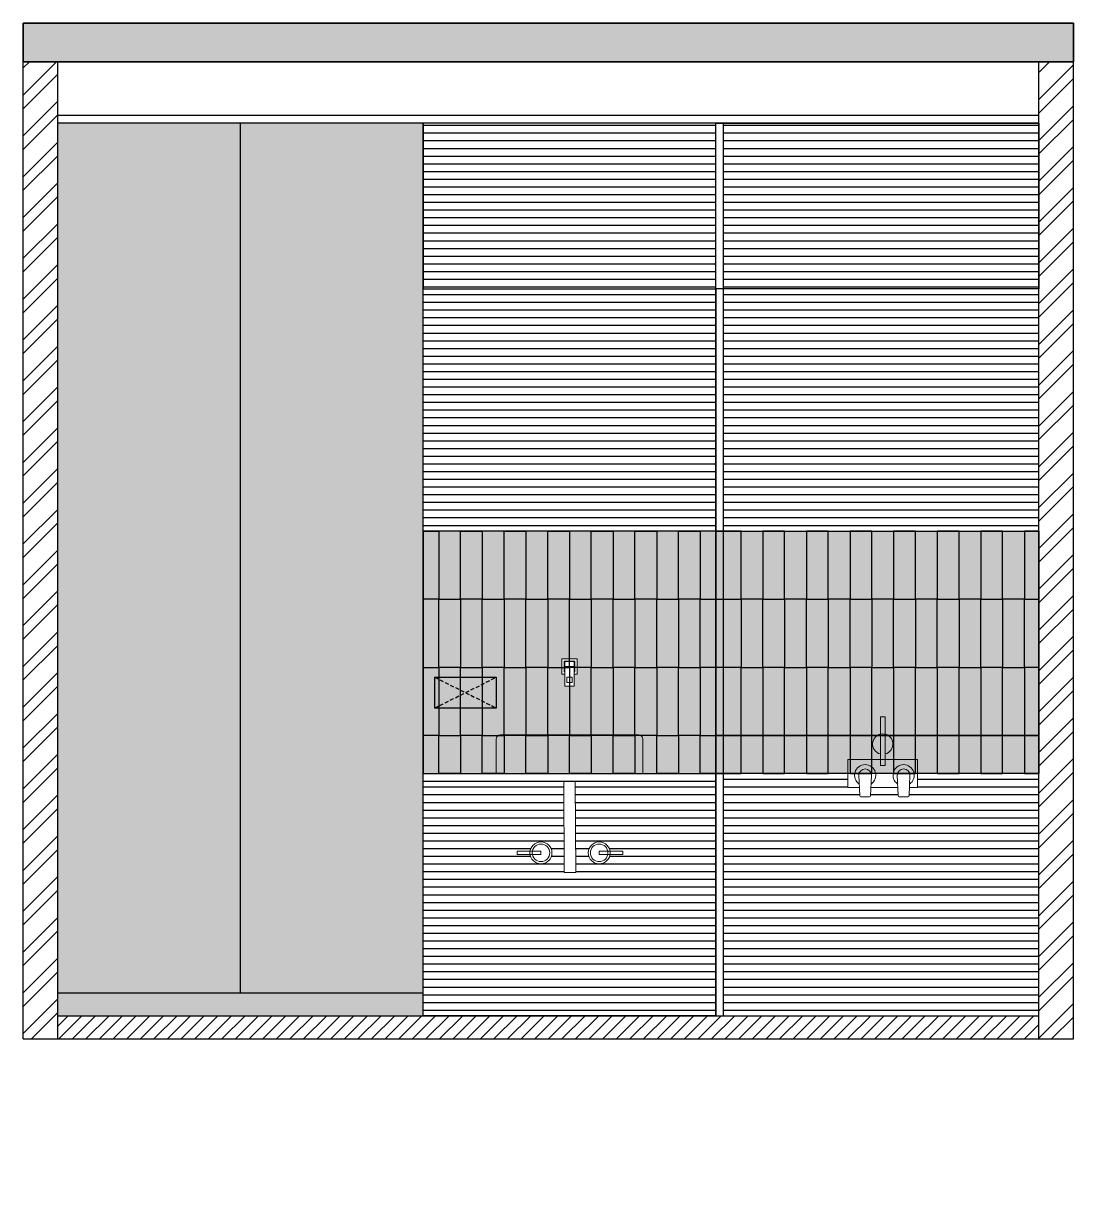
# Model space of a CAD drawing. Header units: millimetres. Extents: x 56222 to 3066687, y -650199 to -121287.
# Drawn here: x 155211.8 to 155350.8, y -181104 to -180952.9 of the extents above; entities that cross this region are included whole.
import ezdxf

# ---------------------------------------------------------------- set-up
doc = ezdxf.new("R2010")
doc.units = ezdxf.units.MM
doc.header["$MEASUREMENT"] = 0
doc.linetypes.add('ACAD_ISO02W100', pattern=[15, 12, -3])
doc.linetypes.add('DASHED', pattern=[0.75, 0.5, -0.25])
for name, color, linetype, lineweight in [('dim05', 1, 'Continuous', 13), ('Flooring', 253, 'Continuous', 30), ('FURNITURE', 32, 'Continuous', 9), ('HACHA', 253, 'Continuous', 5), ('INT-MISCELLENOUS', 250, 'Continuous', 0), ('UTILITY', 48, 'Continuous', 9), ('wall', 7, 'Continuous', 30), ('XX~SLAB ( BEAM )~ ( DIM )', 7, 'Continuous', 9), ('XX~STR BEAM', 5, 'ACAD_ISO02W100', 9)]:
    doc.layers.add(name, color=color, linetype=linetype, lineweight=lineweight)
doc.layers.add('hatch', color=253, linetype='Continuous', lineweight=0, transparency=0.4)
doc.layers.add('str coll', color=6, linetype='Continuous')

# ---------------------------------------------------------------- blocks, each defined once
blk = doc.blocks.new('404COK-E')
for p, q in [((0.82, 0, 1), (0.7, -2.68, 1)), ((-0.82, 0, 1), (-0.7, -2.68, 1)), ((-0.57, -2.8, 1), (0.57, -2.8, 1))]:
    blk.add_line(p, q)
for centre, radius, start, end in [((0, 0, 1), 1.38, 304.096, 235.904), ((0, 0, 1), 0.824, 0, 180), ((-0.57, -2.68, 1), 0.125, 180, 270), ((0.57, -2.68, 1), 0.125, 270, 0)]:
    blk.add_arc(centre, radius, start, end)
blk = doc.blocks.new('28')
at = {"layer": 'INT-MISCELLENOUS'}
for p, q in [((2733.9, 15158.2), (2733.9, 15225.2)), ((2734.4, 15225.7), (2801.4, 15225.7)), ((2744.3, 15214.9), (2744.3, 15168.6)), ((2744.3, 15213.6), (2744.3, 15169.9)), ((2744.5, 15213.6), (2744.5, 15169.9)), ((2791.1, 15215.4), (2744.8, 15215.4)), ((2746.2, 15213), (2745, 15190.5)), ((2789.8, 15215.3), (2746.1, 15215.3)), ((2789.8, 15215.1), (2746.1, 15215.1)), ((2746.2, 15213), (2747.5, 15211.6)), ((2789.1, 15213.5), (2746.7, 15213.5)), ((2747.5, 15211.6), (2747.5, 15104.8)), ((2767.9, 15211.7), (2767.9, 15171.7)), ((2788.3, 15211.6), (2789.6, 15213)), ((2788.3, 15104.8), (2788.3, 15211.6)), ((2790.9, 15190.5), (2789.6, 15213)), ((2791.3, 15169.9), (2791.3, 15213.6)), ((2791.5, 15169.9), (2791.5, 15213.6)), ((2791.6, 15168.6), (2791.6, 15214.9)), ((2801.9, 15225.2), (2801.9, 15158.2)), ((2747.3, 15157.7), (2734.4, 15157.7)), ((2745, 15190.5), (2745, 15169.3)), ((2745.5, 15168.8), (2745.5, 15168.8)), ((2745.5, 15168.8), (2747.3, 15168.8)), ((2746.1, 15168.3), (2747.3, 15168.3)), ((2746.1, 15168.1), (2747.3, 15168.1)), ((2747.3, 15166.5), (2747.3, 15104.8)), ((2787.9, 15191.7), (2747.9, 15191.7)), ((2762.9, 15191.7), (2772.9, 15191.7)), ((2788.5, 15104.8), (2788.5, 15166.5)), ((2801.4, 15157.7), (2788.5, 15157.7)), ((2788.6, 15168.8), (2790.4, 15168.8)), ((2788.6, 15168.3), (2789.8, 15168.3)), ((2788.6, 15168.1), (2791.1, 15168.1)), ((2788.6, 15168.1), (2789.8, 15168.1)), ((2790.4, 15168.8), (2790.4, 15168.8)), ((2790.9, 15169.3), (2790.9, 15190.5)), ((2748, 15104.3), (2747.8, 15104.3)), ((2787.8, 15104.3), (2748, 15104.3)), ((2755.7, 15142.8), (2755.7, 15122.3)), ((2778.2, 15144.8), (2757.7, 15144.8)), ((2757.7, 15120.3), (2778.2, 15120.3)), ((2780.2, 15122.3), (2780.2, 15142.8)), ((2788, 15104.3), (2787.8, 15104.3))]:
    blk.add_line(p, q, dxfattribs=at)
for centre, radius, start, end in [((2734.4, 15225.2), 0.5, 90, 180), ((2744.8, 15214.9), 0.5, 90, 180), ((2746.1, 15213.6), 1.75, 90, 180), ((2746.1, 15213.6), 1.54, 90, 180), ((2746.7, 15213), 0.5, 90, 176.8709), ((2789.1, 15213), 0.5, 3.1291, 90), ((2789.8, 15213.6), 1.75, 0, 90), ((2789.8, 15213.6), 1.54, 0, 90), ((2791.1, 15214.9), 0.5, 0, 90), ((2801.4, 15225.2), 0.5, 0, 90), ((2734.4, 15158.2), 0.5, 180, 270), ((2746.1, 15169.9), 1.75, 180, 270), ((2744.8, 15168.6), 0.5, 180, 270), ((2746.1, 15169.9), 1.54, 180, 270), ((2745.5, 15190.5), 0.5, 176.8709, 180.0001), ((2745.5, 15169.3), 0.5, 180.0001, 270), ((2789.8, 15169.9), 1.75, 270, 0), ((2789.8, 15169.9), 1.54, 270, 0), ((2790.4, 15169.3), 0.5, 270, 359.9999), ((2790.4, 15190.5), 0.5, 0, 3.1291), ((2791.1, 15168.6), 0.5, 270, 0), ((2801.4, 15158.2), 0.5, 270, 0), ((2747.8, 15104.8), 0.5, 180, 270), ((2788, 15104.8), 0.5, 270, 0)]:
    blk.add_arc(centre, radius, start, end, dxfattribs=at)
blk.add_ellipse((2788.9, 15166.5), major_axis=(0, -3.5), ratio=0.087489, start_param=4.267199, end_param=4.712542, dxfattribs=at)
for points, knots in [([(2747.3, 15169.3), (2747.3, 15169.3), (2747.3, 15169.2), (2747.3, 15168.8), (2747.3, 15168.3), (2747.3, 15167.5), (2747.3, 15166.8), (2747.3, 15166.5)], [0.1341546, 0.1341546, 0.1341546, 0.1341546, 0.2729105, 0.4084535, 0.5742392, 0.7712264, 1, 1, 1, 1]), ([(2788.6, 15167.9), (2788.6, 15167.9), (2788.6, 15168.2), (2788.6, 15168.6), (2788.6, 15169), (2788.7, 15169.3), (2788.7, 15169.4), (2788.7, 15169.5)], [0, 0, 0, 0, 0.01693, 0.2332864, 0.4356781, 0.6238469, 0.7791071, 0.7791071, 0.7791071, 0.7791071]), ([(2755.7, 15142.8), (2755.7, 15143.1), (2755.8, 15143.6), (2756.3, 15144.3), (2756.9, 15144.7), (2757.4, 15144.8), (2757.7, 15144.8)], [0, 0, 0, 0, 0.263778, 0.516477, 0.767899, 1, 1, 1, 1]), ([(2757.7, 15120.3), (2757.4, 15120.3), (2756.8, 15120.4), (2756.2, 15120.9), (2755.8, 15121.5), (2755.7, 15122.1), (2755.7, 15122.3)], [0, 0, 0, 0, 0.263778, 0.516477, 0.767899, 1, 1, 1, 1]), ([(2778.2, 15144.8), (2778.4, 15144.8), (2779, 15144.7), (2779.7, 15144.2), (2780.1, 15143.5), (2780.2, 15143), (2780.2, 15142.8)], [0, 0, 0, 0, 0.263778, 0.516477, 0.767899, 1, 1, 1, 1]), ([(2780.2, 15122.3), (2780.2, 15122), (2780.1, 15121.5), (2779.6, 15120.8), (2778.9, 15120.4), (2778.4, 15120.3), (2778.2, 15120.3)], [0, 0, 0, 0, 0.263778, 0.516477, 0.767899, 1, 1, 1, 1])]:
    blk.add_open_spline(points, degree=3, knots=knots, dxfattribs=at)

msp = doc.modelspace()

# ---------------------------------------------------------------- hatches: boundary and pattern name
at = {"layer": 'hatch'}
h = msp.add_hatch(dxfattribs=at)
h.set_pattern_fill('AR-CONC', color=256, scale=0.5)
h.set_pattern_definition([(50, (10339.7174, -2895.1333), (3.586300913, -0.313760675), [0.375, -4.125]), (355, (10339.7174, -2895.1333), (-0.69375667, 3.76096067), [0.3, -3.3]), (100.4514445, (10340.0163, -2895.1594), (2.892544234, 3.447199955), [0.31870096, -3.50571056]), (46.1842, (10339.7174, -2894.1333), (5.33620665, -0.8275964), [0.5625, -6.1875]), (96.6356355, (10340.162, -2894.202), (4.67330973, 4.870593), [0.47805171, -5.2585688]), (351.184164, (10339.7174, -2894.133), (4.67330973, 4.870593), [0.45, -4.95]), (21, (10340.2174, -2894.3833), (2.98453526, -2.013094453), [0.375, -4.125]), (326, (10340.2174, -2894.3833), (1.21657666, 3.625750225), [0.3, -3.3]), (71.4514447, (10340.466, -2894.551), (4.201111884, 1.612655764), [0.31870095, -3.50571056]), (37.5, (10339.7174, -2895.1333), (0.0607992766, 1.664469269), [0, -3.26, 0, -3.35, 0, -3.3125]), (7.5, (10339.7174, -2895.1333), (1.315347687, 1.97205856), [0, -1.91, 0, -3.185, 0, -1.2625]), (327.5, (10338.6024, -2895.1333), (2.669112181, -0.112774359), [0, -1.25, 0, -3.9, 0, -5.175]), (317.5, (10338.1024, -2895.1333), (2.915930847, 0.500524912), [0, -1.625, 0, -2.59, 0, -3.675])])
h.paths.add_polyline_path([(155211.82, -180952.894), (155211.82, -180957.894), (155348.32, -180957.894), (155348.32, -180952.894)])
at = {"layer": 'hatch', "ltscale": 10}
h = msp.add_hatch(dxfattribs=at)
h.set_pattern_fill('ANSI32', color=256, scale=10, style=0)
h.set_pattern_definition([(45, (10339.7174, -2895.1333), (-2.65165043, 2.65165043), []), (45, (10341.485, -2895.1333), (-2.65165043, 2.65165043), [])])
h.paths.add_polyline_path([(155216.32, -180957.894), (155211.82, -180957.894), (155211.82, -181084.894), (155216.32, -181084.894)])
h.paths.add_polyline_path([(155343.82, -181084.894), (155348.32, -181084.894), (155348.32, -180957.894), (155343.82, -180957.894)])
at = {"layer": 'hatch'}
h = msp.add_hatch(dxfattribs=at)
h.set_pattern_fill('ANSI31', color=256, scale=10)
h.set_pattern_definition([(45, (10339.7174, -2895.1333), (-0.8838834765, 0.8838834765), [])])
h.paths.add_polyline_path([(155216.32, -181081.894), (155216.32, -181084.894), (155343.82, -181084.894), (155343.82, -181081.894)])
at = {"layer": 'XX~SLAB ( BEAM )~ ( DIM )', "lineweight": 30, "true_color": 0xdfc29f, "transparency": 33554615}
h = msp.add_hatch(color=9, dxfattribs=at)
h.dxf.hatch_style = 1
h.paths.add_polyline_path([(155263.82, -181050.398), (155263.82, -181045.476), (155263.82, -181036.618), (155263.82, -181027.76), (155263.82, -181018.902), (155263.82, -180987.406), (155263.82, -180965.894), (155240.07, -180965.894), (155240.07, -181078.894), (155263.82, -181078.894)])
h.paths.add_polyline_path([(155240.07, -180965.894), (155216.32, -180965.894), (155216.32, -181078.894), (155240.07, -181078.894)])
h.paths.add_polyline_path([(155263.82, -181078.894), (155216.32, -181078.894), (155216.32, -181081.894), (155263.82, -181081.894)])
h.paths.add_polyline_path([(155262.435, -181148.907), (155262.435, -181127.395), (155238.685, -181127.395), (155238.685, -181240.395), (155262.435, -181240.395), (155262.435, -181211.899), (155262.435, -181180.403)])
h.paths.add_polyline_path([(155238.685, -181127.395), (155214.935, -181127.395), (155214.935, -181240.395), (155238.685, -181240.395)])
h.paths.add_polyline_path([(155262.435, -181240.395), (155214.935, -181240.395), (155214.935, -181243.395), (155262.435, -181243.395)])
h.paths.add_polyline_path([(155646.231, -181150.395), (155646.231, -181127.395), (155622.231, -181127.395), (155622.231, -181240.395), (155646.231, -181240.395)])
h.paths.add_polyline_path([(155707.731, -181127.395), (155683.731, -181127.395), (155683.731, -181148.907), (155683.731, -181180.403), (155683.731, -181211.899), (155683.731, -181240.395), (155707.731, -181240.395)])
h.paths.add_polyline_path([(155599.46, -181131.617), (155594.96, -181131.617), (155594.96, -181127.395), (155575.71, -181127.395), (155575.71, -181240.395), (155599.46, -181240.395)])
h.paths.add_polyline_path([(155575.71, -181127.395), (155551.96, -181127.395), (155551.96, -181148.907), (155551.96, -181180.403), (155551.96, -181189.261), (155551.96, -181198.119), (155551.96, -181206.977), (155551.96, -181215.835), (155551.96, -181224.693), (155551.96, -181233.551), (155551.96, -181240.395), (155575.71, -181240.395)])
at = {"layer": 'XX~SLAB ( BEAM )~ ( DIM )', "lineweight": 30, "true_color": 0xdeceba, "transparency": 33554493}
h = msp.add_hatch(dxfattribs=at)
h.set_pattern_fill('_USER', color=254, pattern_type=0)
h.set_pattern_definition([(0, (4203.4593, -18.152), (0, 1), [])])
h.paths.add_polyline_path([(155301.82, -181051.398), (155283.576, -181051.398), (155283.654, -181063.281), (155282.142, -181063.281), (155282.064, -181051.398), (155263.82, -181051.398), (155263.82, -181081.894), (155301.82, -181081.894)])
h.paths.add_polyline_path([(155285.254, -181060.717, -0.9305321), (155288.096, -181060.512), (155289.758, -181060.512), (155289.758, -181060.922), (155288.096, -181060.922, -0.9305321)], flags=16)
h.paths.add_polyline_path([(155285.539, -181060.717, -1), (155287.825, -181060.717, -1)], flags=0)
h.paths.add_polyline_path([(155277.7, -181060.922), (155276.038, -181060.922), (155276.038, -181060.512), (155277.7, -181060.512, -0.9305321), (155280.542, -181060.717, -0.9305321)], flags=16)
h.paths.add_polyline_path([(155277.971, -181060.717, -1), (155280.256, -181060.717, -1)], flags=0)
h.paths.add_polyline_path([(155343.82, -181050.398), (155328.069, -181050.398), (155328.069, -181052.205), (155327.002, -181052.205), (155326.951, -181053.301, -0.4142136), (155326.826, -181053.426), (155325.678, -181053.426, -0.3871275), (155325.553, -181053.313), (155325.501, -181052.205), (155322.002, -181052.205), (155321.951, -181053.301, -0.4142136), (155321.826, -181053.426), (155320.678, -181053.426, -0.3871275), (155320.553, -181053.313), (155320.501, -181052.205), (155319.003, -181052.205), (155319.003, -181050.398), (155302.82, -181050.398), (155302.82, -181081.894), (155343.82, -181081.894)])
h.paths.add_polyline_path([(155343.82, -180987.406), (155302.82, -180987.406), (155302.82, -181018.902), (155343.82, -181018.902)])
h.paths.add_polyline_path([(155301.82, -180987.406), (155263.82, -180987.406), (155263.82, -181018.902), (155265.816, -181018.902), (155268.65, -181018.902), (155271.484, -181018.902), (155274.318, -181018.902), (155277.152, -181018.902), (155279.986, -181018.902), (155282.82, -181018.902), (155285.654, -181018.902), (155288.488, -181018.902), (155291.322, -181018.902), (155294.156, -181018.902), (155296.99, -181018.902), (155299.824, -181018.902), (155301.82, -181018.902)])
h.paths.add_polyline_path([(155343.82, -180965.894), (155302.82, -180965.894), (155302.82, -180987.406), (155343.82, -180987.406)])
h.paths.add_polyline_path([(155301.82, -180965.894), (155263.82, -180965.894), (155263.82, -180987.406), (155301.82, -180987.406)])
at = {"layer": 'XX~SLAB ( BEAM )~ ( DIM )', "lineweight": 30, "true_color": 0x7d5120, "transparency": 33554562}
h = msp.add_hatch(color=27, dxfattribs=at)
h.dxf.hatch_style = 1
h.paths.add_polyline_path([(155265.816, -181018.902), (155263.82, -181018.902), (155263.82, -181027.76), (155265.816, -181027.76)])
h.paths.add_polyline_path([(155268.65, -181018.902), (155265.816, -181018.902), (155265.816, -181027.76), (155268.65, -181027.76)])
h.paths.add_polyline_path([(155271.484, -181018.902), (155268.65, -181018.902), (155268.65, -181027.76), (155271.484, -181027.76)])
h.paths.add_polyline_path([(155274.318, -181018.902), (155271.484, -181018.902), (155271.484, -181027.76), (155274.318, -181027.76)])
h.paths.add_polyline_path([(155277.152, -181018.902), (155274.318, -181018.902), (155274.318, -181027.76), (155277.152, -181027.76)])
h.paths.add_polyline_path([(155279.986, -181018.902), (155277.152, -181018.902), (155277.152, -181027.76), (155279.986, -181027.76)])
h.paths.add_polyline_path([(155282.82, -181018.902), (155279.986, -181018.902), (155279.986, -181027.76), (155282.82, -181027.76)])
h.paths.add_polyline_path([(155285.654, -181018.902), (155282.82, -181018.902), (155282.82, -181027.76), (155285.654, -181027.76)])
h.paths.add_polyline_path([(155288.488, -181018.902), (155285.654, -181018.902), (155285.654, -181027.76), (155288.488, -181027.76)])
h.paths.add_polyline_path([(155294.156, -181018.902), (155291.322, -181018.902), (155291.322, -181027.76), (155294.156, -181027.76)])
h.paths.add_polyline_path([(155291.322, -181018.902), (155288.488, -181018.902), (155288.488, -181027.76), (155291.322, -181027.76)])
h.paths.add_polyline_path([(155296.99, -181018.902), (155294.156, -181018.902), (155294.156, -181027.76), (155296.99, -181027.76)])
h.paths.add_polyline_path([(155299.824, -181018.902), (155296.99, -181018.902), (155296.99, -181027.76), (155299.824, -181027.76)])
h.paths.add_polyline_path([(155301.82, -181018.902), (155299.824, -181018.902), (155299.824, -181027.76), (155301.82, -181027.76)])
h.paths.add_polyline_path([(155301.82, -181027.76), (155299.824, -181027.76), (155299.824, -181036.618), (155301.82, -181036.618)])
h.paths.add_polyline_path([(155299.824, -181027.76), (155296.99, -181027.76), (155296.99, -181036.618), (155299.824, -181036.618)])
h.paths.add_polyline_path([(155296.99, -181027.76), (155294.156, -181027.76), (155294.156, -181036.618), (155296.99, -181036.618)])
h.paths.add_polyline_path([(155294.156, -181027.76), (155291.322, -181027.76), (155291.322, -181036.618), (155294.156, -181036.618)])
h.paths.add_polyline_path([(155291.322, -181027.76), (155288.488, -181027.76), (155288.488, -181036.618), (155291.322, -181036.618)])
h.paths.add_polyline_path([(155288.488, -181027.76), (155285.654, -181027.76), (155285.654, -181036.618), (155288.488, -181036.618)])
h.paths.add_polyline_path([(155285.654, -181027.76), (155282.82, -181027.76), (155282.82, -181035.493), (155283.82, -181035.493), (155283.82, -181036.618), (155285.654, -181036.618)])
h.paths.add_polyline_path([(155282.82, -181027.76), (155279.986, -181027.76), (155279.986, -181036.618), (155281.82, -181036.618), (155281.82, -181035.493), (155282.82, -181035.493)])
h.paths.add_polyline_path([(155279.986, -181027.76), (155277.152, -181027.76), (155277.152, -181036.618), (155279.986, -181036.618)])
h.paths.add_polyline_path([(155274.318, -181027.76), (155271.484, -181027.76), (155271.484, -181036.618), (155274.318, -181036.618)])
h.paths.add_polyline_path([(155277.152, -181027.76), (155274.318, -181027.76), (155274.318, -181036.618), (155277.152, -181036.618)])
h.paths.add_polyline_path([(155271.484, -181027.76), (155268.65, -181027.76), (155268.65, -181036.618), (155271.484, -181036.618)])
h.paths.add_polyline_path([(155268.65, -181027.76), (155265.816, -181027.76), (155265.816, -181036.618), (155268.65, -181036.618)])
h.paths.add_polyline_path([(155265.816, -181027.76), (155263.82, -181027.76), (155263.82, -181036.618), (155265.816, -181036.618)])
h.paths.add_polyline_path([(155265.302, -181037.894), (155265.816, -181037.894), (155265.816, -181036.618), (155263.82, -181036.618), (155263.82, -181045.476), (155265.816, -181045.476), (155265.816, -181041.894), (155265.302, -181041.894)])
h.paths.add_polyline_path([(155265.816, -181038.151), (155265.302, -181037.894), (155265.302, -181041.894), (155265.816, -181041.636)], flags=17)
h.paths.add_polyline_path([(155268.65, -181039.568), (155265.816, -181038.151), (155265.816, -181041.636), (155268.65, -181040.219)])
h.paths.add_polyline_path([(155268.65, -181037.894), (155265.816, -181037.894), (155265.816, -181038.151), (155268.65, -181039.568)])
h.paths.add_polyline_path([(155268.65, -181036.618), (155265.816, -181036.618), (155265.816, -181037.894), (155268.65, -181037.894)])
h.paths.add_polyline_path([(155271.484, -181036.618), (155268.65, -181036.618), (155268.65, -181037.894), (155271.484, -181037.894)])
h.paths.add_polyline_path([(155271.484, -181037.894), (155268.65, -181037.894), (155268.65, -181039.568), (155269.302, -181039.894), (155271.484, -181038.802)])
h.paths.add_polyline_path([(155271.484, -181038.802), (155269.302, -181039.894), (155271.484, -181040.985)])
h.paths.add_polyline_path([(155273.302, -181037.894), (155271.484, -181038.802), (155271.484, -181040.985), (155273.302, -181041.894)], flags=17)
h.paths.add_polyline_path([(155271.484, -181040.985), (155269.302, -181039.894), (155268.65, -181040.219), (155268.65, -181041.894), (155271.484, -181041.894)])
h.paths.add_polyline_path([(155268.65, -181040.219), (155265.816, -181041.636), (155265.816, -181041.894), (155268.65, -181041.894)])
h.paths.add_polyline_path([(155268.65, -181041.894), (155265.816, -181041.894), (155265.816, -181045.476), (155268.65, -181045.476)])
h.paths.add_polyline_path([(155271.484, -181041.894), (155268.65, -181041.894), (155268.65, -181045.476), (155271.484, -181045.476)])
h.paths.add_polyline_path([(155274.318, -181036.618), (155271.484, -181036.618), (155271.484, -181037.894), (155273.302, -181037.894), (155273.302, -181041.894), (155271.484, -181041.894), (155271.484, -181045.476), (155273.532, -181045.476, -0.1442352), (155273.804, -181045.396), (155274.318, -181045.396)])
h.paths.add_polyline_path([(155277.152, -181036.618), (155274.318, -181036.618), (155274.318, -181045.396), (155277.152, -181045.396)])
h.paths.add_polyline_path([(155279.986, -181036.618), (155277.152, -181036.618), (155277.152, -181045.396), (155279.986, -181045.396)])
h.paths.add_polyline_path([(155282.82, -181039.064), (155282.235, -181039.064), (155282.228, -181039.064, -0.4142136), (155282.213, -181039.049), (155282.213, -181037.493), (155281.835, -181037.493, -0.4142136), (155281.82, -181037.478), (155281.82, -181036.618), (155279.986, -181036.618), (155279.986, -181045.396), (155282.82, -181045.396)])
h.paths.add_polyline_path([(155285.654, -181036.618), (155283.82, -181036.618), (155283.82, -181037.478, -0.4142136), (155283.805, -181037.493), (155283.427, -181037.493), (155283.427, -181039.049, -0.4142136), (155283.412, -181039.064), (155283.406, -181039.064), (155282.82, -181039.064), (155282.82, -181045.396), (155285.654, -181045.396)])
h.paths.add_polyline_path([(155288.488, -181036.618), (155285.654, -181036.618), (155285.654, -181045.396), (155288.488, -181045.396)])
h.paths.add_polyline_path([(155291.322, -181036.618), (155288.488, -181036.618), (155288.488, -181045.396), (155291.322, -181045.396)])
h.paths.add_polyline_path([(155294.156, -181036.618), (155291.322, -181036.618), (155291.322, -181045.396), (155291.837, -181045.396, -0.1442352), (155292.108, -181045.476), (155294.156, -181045.476)])
h.paths.add_polyline_path([(155296.99, -181036.618), (155294.156, -181036.618), (155294.156, -181045.476), (155296.99, -181045.476)])
h.paths.add_polyline_path([(155299.824, -181036.618), (155296.99, -181036.618), (155296.99, -181045.476), (155299.824, -181045.476)])
h.paths.add_polyline_path([(155301.82, -181036.618), (155299.824, -181036.618), (155299.824, -181045.476), (155301.82, -181045.476)])
h.paths.add_polyline_path([(155301.82, -181045.476), (155299.824, -181045.476), (155299.824, -181050.398), (155301.82, -181050.398)])
h.paths.add_polyline_path([(155299.824, -181045.476), (155296.99, -181045.476), (155296.99, -181050.398), (155299.824, -181050.398)])
h.paths.add_polyline_path([(155296.99, -181045.476), (155294.156, -181045.476), (155294.156, -181050.398), (155296.99, -181050.398)])
h.paths.add_polyline_path([(155294.156, -181045.476), (155292.108, -181045.476, -0.2547581), (155292.337, -181045.896), (155292.337, -181050.398), (155294.156, -181050.398)])
h.paths.add_polyline_path([(155292.337, -181045.896, 0.2547581), (155292.108, -181045.476), (155291.322, -181045.476), (155291.322, -181050.398), (155292.337, -181050.398)])
h.paths.add_polyline_path([(155291.322, -181045.476), (155288.488, -181045.476), (155288.488, -181050.398), (155291.322, -181050.398)])
h.paths.add_polyline_path([(155288.488, -181045.476), (155285.654, -181045.476), (155285.654, -181050.398), (155288.488, -181050.398)])
h.paths.add_polyline_path([(155285.654, -181045.476), (155282.82, -181045.476), (155282.82, -181050.398), (155285.654, -181050.398)])
h.paths.add_polyline_path([(155282.82, -181045.476), (155279.986, -181045.476), (155279.986, -181050.398), (155282.82, -181050.398)])
h.paths.add_polyline_path([(155279.986, -181045.476), (155277.152, -181045.476), (155277.152, -181050.398), (155279.986, -181050.398)])
h.paths.add_polyline_path([(155277.152, -181045.476), (155274.318, -181045.476), (155274.318, -181050.398), (155277.152, -181050.398)])
h.paths.add_polyline_path([(155274.318, -181045.476), (155273.532, -181045.476, 0.2547581), (155273.304, -181045.896), (155273.304, -181050.398), (155274.318, -181050.398)])
h.paths.add_polyline_path([(155273.304, -181045.896, -0.2547581), (155273.532, -181045.476), (155271.484, -181045.476), (155271.484, -181050.398), (155273.304, -181050.398)])
h.paths.add_polyline_path([(155271.484, -181045.476), (155268.65, -181045.476), (155268.65, -181050.398), (155271.484, -181050.398)])
h.paths.add_polyline_path([(155268.65, -181045.476), (155265.816, -181045.476), (155265.816, -181050.398), (155268.65, -181050.398)])
h.paths.add_polyline_path([(155265.816, -181045.476), (155263.82, -181045.476), (155263.82, -181050.398), (155265.816, -181050.398)])
h = msp.add_hatch(color=27, dxfattribs=at)
h.dxf.hatch_style = 1
h.paths.add_polyline_path([(155305.115, -181018.902), (155302.82, -181018.902), (155302.82, -181027.76), (155305.115, -181027.76)])
h.paths.add_polyline_path([(155307.949, -181018.902), (155305.115, -181018.902), (155305.115, -181027.76), (155307.949, -181027.76)])
h.paths.add_polyline_path([(155310.783, -181018.902), (155307.949, -181018.902), (155307.949, -181027.76), (155310.783, -181027.76)])
h.paths.add_polyline_path([(155313.617, -181018.902), (155310.783, -181018.902), (155310.783, -181027.76), (155313.617, -181027.76)])
h.paths.add_polyline_path([(155316.451, -181018.902), (155313.617, -181018.902), (155313.617, -181027.76), (155316.451, -181027.76)])
h.paths.add_polyline_path([(155322.119, -181018.902), (155319.285, -181018.902), (155319.285, -181027.76), (155322.119, -181027.76)])
h.paths.add_polyline_path([(155319.285, -181018.902), (155316.451, -181018.902), (155316.451, -181027.76), (155319.285, -181027.76)])
h.paths.add_polyline_path([(155324.953, -181018.902), (155322.119, -181018.902), (155322.119, -181027.76), (155324.953, -181027.76)])
h.paths.add_polyline_path([(155327.787, -181018.902), (155324.953, -181018.902), (155324.953, -181027.76), (155327.787, -181027.76)])
h.paths.add_polyline_path([(155330.621, -181018.902), (155327.787, -181018.902), (155327.787, -181027.76), (155330.621, -181027.76)])
h.paths.add_polyline_path([(155333.455, -181018.902), (155330.621, -181018.902), (155330.621, -181027.76), (155333.455, -181027.76)])
h.paths.add_polyline_path([(155336.289, -181018.902), (155333.455, -181018.902), (155333.455, -181027.76), (155336.289, -181027.76)])
h.paths.add_polyline_path([(155339.123, -181018.902), (155336.289, -181018.902), (155336.289, -181027.76), (155339.123, -181027.76)])
h.paths.add_polyline_path([(155341.957, -181018.902), (155339.123, -181018.902), (155339.123, -181027.76), (155341.957, -181027.76)])
h.paths.add_polyline_path([(155343.82, -181018.902), (155341.957, -181018.902), (155341.957, -181027.76), (155343.82, -181027.76)])
h.paths.add_polyline_path([(155343.82, -181027.76), (155341.957, -181027.76), (155341.957, -181036.618), (155343.82, -181036.618)])
h.paths.add_polyline_path([(155341.957, -181027.76), (155339.123, -181027.76), (155339.123, -181036.618), (155341.957, -181036.618)])
h.paths.add_polyline_path([(155339.123, -181027.76), (155336.289, -181027.76), (155336.289, -181036.618), (155339.123, -181036.618)])
h.paths.add_polyline_path([(155336.289, -181027.76), (155333.455, -181027.76), (155333.455, -181036.618), (155336.289, -181036.618)])
h.paths.add_polyline_path([(155333.455, -181027.76), (155330.621, -181027.76), (155330.621, -181036.618), (155333.455, -181036.618)])
h.paths.add_polyline_path([(155330.621, -181027.76), (155327.787, -181027.76), (155327.787, -181036.618), (155330.621, -181036.618)])
h.paths.add_polyline_path([(155327.787, -181027.76), (155324.953, -181027.76), (155324.953, -181036.618), (155327.787, -181036.618)])
h.paths.add_polyline_path([(155324.953, -181027.76), (155322.119, -181027.76), (155322.119, -181036.618), (155324.953, -181036.618)])
h.paths.add_polyline_path([(155322.119, -181027.76), (155319.285, -181027.76), (155319.285, -181036.618), (155322.119, -181036.618)])
h.paths.add_polyline_path([(155319.285, -181027.76), (155316.451, -181027.76), (155316.451, -181036.618), (155319.285, -181036.618)])
h.paths.add_polyline_path([(155316.451, -181027.76), (155313.617, -181027.76), (155313.617, -181036.618), (155316.451, -181036.618)])
h.paths.add_polyline_path([(155313.617, -181027.76), (155310.783, -181027.76), (155310.783, -181036.618), (155313.617, -181036.618)])
h.paths.add_polyline_path([(155310.783, -181027.76), (155307.949, -181027.76), (155307.949, -181036.618), (155310.783, -181036.618)])
h.paths.add_polyline_path([(155307.949, -181027.76), (155305.115, -181027.76), (155305.115, -181036.618), (155307.949, -181036.618)])
h.paths.add_polyline_path([(155305.115, -181027.76), (155302.82, -181027.76), (155302.82, -181036.618), (155305.115, -181036.618)])
h.paths.add_polyline_path([(155302.82, -181018.902), (155301.82, -181018.902), (155301.82, -181027.76), (155302.82, -181027.76)])
h.paths.add_polyline_path([(155302.82, -181027.76), (155301.82, -181027.76), (155301.82, -181036.618), (155302.82, -181036.618)])
h.paths.add_polyline_path([(155302.82, -181036.618), (155301.82, -181036.618), (155301.82, -181045.476), (155302.82, -181045.476)])
h.paths.add_polyline_path([(155305.115, -181036.618), (155302.82, -181036.618), (155302.82, -181045.476), (155305.115, -181045.476)])
h.paths.add_polyline_path([(155307.949, -181036.618), (155305.115, -181036.618), (155305.115, -181045.476), (155307.949, -181045.476)])
h.paths.add_polyline_path([(155310.783, -181036.618), (155307.949, -181036.618), (155307.949, -181045.476), (155310.783, -181045.476)])
h.paths.add_polyline_path([(155313.617, -181036.618), (155310.783, -181036.618), (155310.783, -181045.476), (155313.617, -181045.476)])
h.paths.add_polyline_path([(155316.451, -181036.618), (155313.617, -181036.618), (155313.617, -181045.476), (155316.451, -181045.476)])
h.paths.add_polyline_path([(155319.285, -181036.618), (155316.451, -181036.618), (155316.451, -181045.476), (155319.285, -181045.476)])
h.paths.add_polyline_path([(155322.119, -181036.618), (155319.285, -181036.618), (155319.285, -181045.476), (155322.119, -181045.476)])
h.paths.add_polyline_path([(155324.953, -181036.618), (155322.119, -181036.618), (155322.119, -181045.476), (155324.953, -181045.476)])
h.paths.add_polyline_path([(155327.787, -181036.618), (155324.953, -181036.618), (155324.953, -181045.476), (155327.787, -181045.476)])
h.paths.add_polyline_path([(155330.621, -181036.618), (155327.787, -181036.618), (155327.787, -181045.476), (155330.621, -181045.476)])
h.paths.add_polyline_path([(155333.455, -181036.618), (155330.621, -181036.618), (155330.621, -181045.476), (155333.455, -181045.476)])
h.paths.add_polyline_path([(155339.123, -181036.618), (155336.289, -181036.618), (155336.289, -181045.476), (155339.123, -181045.476)])
h.paths.add_polyline_path([(155336.289, -181036.618), (155333.455, -181036.618), (155333.455, -181045.476), (155336.289, -181045.476)])
h.paths.add_polyline_path([(155341.957, -181036.618), (155339.123, -181036.618), (155339.123, -181045.476), (155341.957, -181045.476)])
h.paths.add_polyline_path([(155343.82, -181036.618), (155341.957, -181036.618), (155341.957, -181045.476), (155343.82, -181045.476)])
h.paths.add_polyline_path([(155343.82, -181045.476), (155341.957, -181045.476), (155339.123, -181045.476), (155336.289, -181045.476), (155333.455, -181045.476), (155330.621, -181045.476), (155327.787, -181045.476), (155324.953, -181045.476), (155322.119, -181045.476), (155319.285, -181045.476), (155316.451, -181045.476), (155313.617, -181045.476), (155310.783, -181045.476), (155307.949, -181045.476), (155305.115, -181045.476), (155302.82, -181045.476), (155302.82, -181050.398), (155343.82, -181050.398)])
h.paths.add_polyline_path([(155302.82, -181045.476), (155301.82, -181045.476), (155301.82, -181050.398), (155302.82, -181050.398)])
h = msp.add_hatch(color=27, dxfattribs=at)
h.dxf.hatch_style = 1
h.paths.add_polyline_path([(155271.484, -181040.985), (155271.484, -181041.894), (155273.302, -181041.894)])
h.paths.add_polyline_path([(155273.302, -181037.894), (155271.484, -181037.894), (155271.484, -181038.802)])
h.paths.add_polyline_path([(155269.302, -181039.894), (155268.65, -181039.568), (155268.65, -181040.219)])
h.paths.add_polyline_path([(155265.816, -181037.894), (155265.302, -181037.894), (155265.816, -181038.151)])
h.paths.add_polyline_path([(155265.816, -181041.636), (155265.302, -181041.894), (155265.816, -181041.894)])
at = {"layer": 'XX~SLAB ( BEAM )~ ( DIM )', "lineweight": 30, "true_color": 0xece4df, "transparency": 33554687}
h = msp.add_hatch(color=254, dxfattribs=at)
h.dxf.hatch_style = 1
h.paths.add_polyline_path([(155292.337, -181045.896, 0.4142136), (155291.837, -181045.396), (155273.804, -181045.396, 0.4142136), (155273.304, -181045.896), (155273.304, -181050.398), (155292.337, -181050.398)])

# ---------------------------------------------------------------- linework, layer by layer
at = {"color": 6, "lineweight": 30}
for p, q in [((155343.82, -180964.894), (155216.32, -180964.894)), ((155343.82, -180965.894), (155216.32, -180965.894))]:
    msp.add_line(p, q, dxfattribs=at)
at = {"layer": 'dim05', "color": 1, "lineweight": 35}
for p, q in [((155348.32, -180952.894), (155211.82, -180952.894)), ((155211.82, -180952.894), (155211.82, -180957.894)), ((155348.32, -180952.894), (155348.32, -180957.894)), ((155348.32, -180957.894), (155211.82, -180957.894))]:
    msp.add_line(p, q, dxfattribs=at)
at = {"layer": 'Flooring', "ltscale": 4}
msp.add_line((155216.32, -181081.894), (155343.82, -181081.894), dxfattribs=at)
at = {"layer": 'FURNITURE', "lineweight": 30}
for p, q in [((155240.07, -181078.894), (155240.07, -180965.894)), ((155263.82, -181081.894), (155263.82, -180965.894)), ((155216.32, -181078.894), (155263.82, -181078.894))]:
    msp.add_line(p, q, dxfattribs=at)
at = {"layer": 'HACHA', "color": 5, "lineweight": 30}
for p, q in [((155301.82, -181081.894), (155301.82, -180965.894)), ((155302.82, -181081.894), (155302.82, -180965.894))]:
    msp.add_line(p, q, dxfattribs=at)
at = {"layer": 'str coll', "color": 252, "lineweight": 5, "true_color": 0x939598}
for points in [[(155282.064, -181051.398), (155283.576, -181051.398), (155283.654, -181063.281), (155282.142, -181063.281)], [(155279.114, -181060.512), (155276.038, -181060.512), (155276.038, -181060.922), (155279.114, -181060.922)], [(155286.682, -181060.512), (155289.758, -181060.512), (155289.758, -181060.922), (155286.682, -181060.922)]]:
    msp.add_lwpolyline(points, close=True, dxfattribs=at)
for centre, radius in [((155279.114, -181060.717), 1.429), ((155279.114, -181060.717), 1.143), ((155286.682, -181060.717), 1.429), ((155286.682, -181060.717), 1.143)]:
    msp.add_circle(centre, radius, dxfattribs=at)
at = {"layer": 'UTILITY', "ltscale": 3}
msp.add_lwpolyline([(155323.235, -181043.046), (155323.837, -181043.046), (155323.837, -181049.379), (155323.235, -181049.379)], close=True, dxfattribs=at)
msp.add_lwpolyline([(155292.337, -181050.398), (155273.304, -181050.398), (155273.304, -181045.896, -0.4142136), (155273.804, -181045.396), (155291.837, -181045.396, -0.4142136), (155292.337, -181045.896)], format="xyb", close=True, dxfattribs=at)
msp.add_lwpolyline([(155320.501, -181052.205), (155319.003, -181052.205), (155319.003, -181048.59), (155328.069, -181048.59), (155328.069, -181052.205), (155327.002, -181052.205)], dxfattribs=at)
at = {"layer": 'UTILITY', "ltscale": 3, "elevation": 0.5}
msp.add_lwpolyline([(155325.501, -181052.205), (155322.002, -181052.205)], dxfattribs=at)
at = {"layer": 'UTILITY', "ltscale": 3}
msp.add_arc((155323.536, -181046.575), 1.322, 283.15447, 256.84553, dxfattribs=at)
at = {"layer": 'wall', "lineweight": 30}
for p, q in [((155211.82, -181084.894), (155211.82, -180957.894)), ((155216.32, -181084.894), (155216.32, -180957.894)), ((155343.82, -181084.894), (155343.82, -180957.894)), ((155348.32, -181084.894), (155348.32, -180957.894)), ((155211.82, -181084.894), (155348.32, -181084.894))]:
    msp.add_line(p, q, dxfattribs=at)
at = {"layer": 'wall', "color": 18, "lineweight": 25, "true_color": 0x000000}
for p, q in [((155263.82, -181050.398), (155301.82, -181050.398)), ((155263.82, -181051.398), (155301.82, -181051.398))]:
    msp.add_line(p, q, dxfattribs=at)
at = {"layer": 'XX~SLAB ( BEAM )~ ( DIM )', "color": 242, "linetype": 'DASHED', "lineweight": 25, "true_color": 0xcd2027}
for p, q in [((155265.302, -181037.894), (155273.302, -181041.894)), ((155265.302, -181041.894), (155273.302, -181037.894))]:
    msp.add_line(p, q, dxfattribs=at)
at = {"layer": 'XX~SLAB ( BEAM )~ ( DIM )', "color": 27, "lineweight": 25, "true_color": 0x7d5120}
for points in [[(155301.82, -180987.406), (155301.82, -180965.894), (155263.82, -180965.894), (155263.82, -180987.406)], [(155301.82, -180987.406), (155301.82, -180965.894), (155343.82, -180965.894), (155343.82, -180987.406)], [(155301.82, -180987.406), (155301.82, -181018.902), (155263.82, -181018.902), (155263.82, -180987.406)], [(155301.82, -180987.406), (155301.82, -181018.902), (155343.82, -181018.902), (155343.82, -180987.406)], [(155301.82, -181050.398), (155301.82, -181018.902), (155263.82, -181018.902), (155263.82, -181050.398)], [(155263.82, -181018.902), (155265.816, -181018.902), (155265.816, -181027.76), (155263.82, -181027.76)], [(155268.65, -181018.902), (155265.816, -181018.902), (155265.816, -181027.76), (155268.65, -181027.76)], [(155268.65, -181018.902), (155271.484, -181018.902), (155271.484, -181027.76), (155268.65, -181027.76)], [(155274.318, -181018.902), (155271.484, -181018.902), (155271.484, -181027.76), (155274.318, -181027.76)], [(155274.318, -181018.902), (155277.152, -181018.902), (155277.152, -181027.76), (155274.318, -181027.76)], [(155279.986, -181018.902), (155277.152, -181018.902), (155277.152, -181027.76), (155279.986, -181027.76)], [(155279.986, -181018.902), (155282.82, -181018.902), (155282.82, -181027.76), (155279.986, -181027.76)], [(155285.654, -181018.902), (155282.82, -181018.902), (155282.82, -181027.76), (155285.654, -181027.76)], [(155285.654, -181018.902), (155288.488, -181018.902), (155288.488, -181027.76), (155285.654, -181027.76)], [(155291.322, -181018.902), (155288.488, -181018.902), (155288.488, -181027.76), (155291.322, -181027.76)], [(155291.322, -181018.902), (155294.156, -181018.902), (155294.156, -181027.76), (155291.322, -181027.76)], [(155296.99, -181018.902), (155294.156, -181018.902), (155294.156, -181027.76), (155296.99, -181027.76)], [(155296.99, -181018.902), (155299.824, -181018.902), (155299.824, -181027.76), (155296.99, -181027.76)], [(155301.82, -181018.902), (155299.824, -181018.902), (155299.824, -181027.76), (155301.82, -181027.76)], [(155301.82, -181050.398), (155301.82, -181018.902), (155343.82, -181018.902), (155343.82, -181050.398)], [(155305.115, -181018.902), (155301.82, -181018.902), (155301.82, -181027.76), (155305.115, -181027.76)], [(155305.115, -181018.902), (155307.949, -181018.902), (155307.949, -181027.76), (155305.115, -181027.76)], [(155310.783, -181018.902), (155307.949, -181018.902), (155307.949, -181027.76), (155310.783, -181027.76)], [(155310.783, -181018.902), (155313.617, -181018.902), (155313.617, -181027.76), (155310.783, -181027.76)], [(155316.451, -181018.902), (155313.617, -181018.902), (155313.617, -181027.76), (155316.451, -181027.76)], [(155316.451, -181018.902), (155319.285, -181018.902), (155319.285, -181027.76), (155316.451, -181027.76)], [(155322.119, -181018.902), (155319.285, -181018.902), (155319.285, -181027.76), (155322.119, -181027.76)], [(155322.119, -181018.902), (155324.953, -181018.902), (155324.953, -181027.76), (155322.119, -181027.76)], [(155327.787, -181018.902), (155324.953, -181018.902), (155324.953, -181027.76), (155327.787, -181027.76)], [(155327.787, -181018.902), (155330.621, -181018.902), (155330.621, -181027.76), (155327.787, -181027.76)], [(155333.455, -181018.902), (155330.621, -181018.902), (155330.621, -181027.76), (155333.455, -181027.76)], [(155333.455, -181018.902), (155336.289, -181018.902), (155336.289, -181027.76), (155333.455, -181027.76)], [(155339.123, -181018.902), (155336.289, -181018.902), (155336.289, -181027.76), (155339.123, -181027.76)], [(155339.123, -181018.902), (155341.957, -181018.902), (155341.957, -181027.76), (155339.123, -181027.76)], [(155343.82, -181018.902), (155341.957, -181018.902), (155341.957, -181027.76), (155343.82, -181027.76)], [(155263.82, -181036.618), (155265.816, -181036.618), (155265.816, -181027.76), (155263.82, -181027.76)], [(155268.65, -181036.618), (155265.816, -181036.618), (155265.816, -181027.76), (155268.65, -181027.76)], [(155268.65, -181036.618), (155271.484, -181036.618), (155271.484, -181027.76), (155268.65, -181027.76)], [(155274.318, -181036.618), (155271.484, -181036.618), (155271.484, -181027.76), (155274.318, -181027.76)], [(155274.318, -181036.618), (155277.152, -181036.618), (155277.152, -181027.76), (155274.318, -181027.76)], [(155279.986, -181036.618), (155277.152, -181036.618), (155277.152, -181027.76), (155279.986, -181027.76)], [(155279.986, -181036.618), (155282.82, -181036.618), (155282.82, -181027.76), (155279.986, -181027.76)], [(155285.654, -181036.618), (155282.82, -181036.618), (155282.82, -181027.76), (155285.654, -181027.76)], [(155285.654, -181036.618), (155288.488, -181036.618), (155288.488, -181027.76), (155285.654, -181027.76)], [(155291.322, -181036.618), (155288.488, -181036.618), (155288.488, -181027.76), (155291.322, -181027.76)], [(155291.322, -181036.618), (155294.156, -181036.618), (155294.156, -181027.76), (155291.322, -181027.76)], [(155296.99, -181036.618), (155294.156, -181036.618), (155294.156, -181027.76), (155296.99, -181027.76)], [(155296.99, -181036.618), (155299.824, -181036.618), (155299.824, -181027.76), (155296.99, -181027.76)], [(155301.82, -181036.618), (155299.824, -181036.618), (155299.824, -181027.76), (155301.82, -181027.76)], [(155305.115, -181036.618), (155301.82, -181036.618), (155301.82, -181027.76), (155305.115, -181027.76)], [(155305.115, -181036.618), (155307.949, -181036.618), (155307.949, -181027.76), (155305.115, -181027.76)], [(155310.783, -181036.618), (155307.949, -181036.618), (155307.949, -181027.76), (155310.783, -181027.76)], [(155310.783, -181036.618), (155313.617, -181036.618), (155313.617, -181027.76), (155310.783, -181027.76)], [(155316.451, -181036.618), (155313.617, -181036.618), (155313.617, -181027.76), (155316.451, -181027.76)], [(155316.451, -181036.618), (155319.285, -181036.618), (155319.285, -181027.76), (155316.451, -181027.76)], [(155322.119, -181036.618), (155319.285, -181036.618), (155319.285, -181027.76), (155322.119, -181027.76)], [(155322.119, -181036.618), (155324.953, -181036.618), (155324.953, -181027.76), (155322.119, -181027.76)], [(155327.787, -181036.618), (155324.953, -181036.618), (155324.953, -181027.76), (155327.787, -181027.76)], [(155327.787, -181036.618), (155330.621, -181036.618), (155330.621, -181027.76), (155327.787, -181027.76)], [(155333.455, -181036.618), (155330.621, -181036.618), (155330.621, -181027.76), (155333.455, -181027.76)], [(155333.455, -181036.618), (155336.289, -181036.618), (155336.289, -181027.76), (155333.455, -181027.76)], [(155339.123, -181036.618), (155336.289, -181036.618), (155336.289, -181027.76), (155339.123, -181027.76)], [(155339.123, -181036.618), (155341.957, -181036.618), (155341.957, -181027.76), (155339.123, -181027.76)], [(155343.82, -181036.618), (155341.957, -181036.618), (155341.957, -181027.76), (155343.82, -181027.76)], [(155263.82, -181036.618), (155265.816, -181036.618), (155265.816, -181045.476), (155263.82, -181045.476)], [(155268.65, -181036.618), (155265.816, -181036.618), (155265.816, -181045.476), (155268.65, -181045.476)], [(155268.65, -181036.618), (155271.484, -181036.618), (155271.484, -181045.476), (155268.65, -181045.476)], [(155274.318, -181036.618), (155271.484, -181036.618), (155271.484, -181045.476), (155274.318, -181045.476)], [(155274.318, -181036.618), (155277.152, -181036.618), (155277.152, -181045.476), (155274.318, -181045.476)], [(155279.986, -181036.618), (155277.152, -181036.618), (155277.152, -181045.476), (155279.986, -181045.476)], [(155279.986, -181036.618), (155282.82, -181036.618), (155282.82, -181045.476), (155279.986, -181045.476)], [(155285.654, -181036.618), (155282.82, -181036.618), (155282.82, -181045.476), (155285.654, -181045.476)], [(155285.654, -181036.618), (155288.488, -181036.618), (155288.488, -181045.476), (155285.654, -181045.476)], [(155291.322, -181036.618), (155288.488, -181036.618), (155288.488, -181045.476), (155291.322, -181045.476)], [(155291.322, -181036.618), (155294.156, -181036.618), (155294.156, -181045.476), (155291.322, -181045.476)], [(155296.99, -181036.618), (155294.156, -181036.618), (155294.156, -181045.476), (155296.99, -181045.476)], [(155296.99, -181036.618), (155299.824, -181036.618), (155299.824, -181045.476), (155296.99, -181045.476)], [(155301.82, -181036.618), (155299.824, -181036.618), (155299.824, -181045.476), (155301.82, -181045.476)], [(155305.115, -181036.618), (155301.82, -181036.618), (155301.82, -181045.476), (155305.115, -181045.476)], [(155305.115, -181036.618), (155307.949, -181036.618), (155307.949, -181045.476), (155305.115, -181045.476)], [(155310.783, -181036.618), (155307.949, -181036.618), (155307.949, -181045.476), (155310.783, -181045.476)], [(155310.783, -181036.618), (155313.617, -181036.618), (155313.617, -181045.476), (155310.783, -181045.476)], [(155316.451, -181036.618), (155313.617, -181036.618), (155313.617, -181045.476), (155316.451, -181045.476)], [(155316.451, -181036.618), (155319.285, -181036.618), (155319.285, -181045.476), (155316.451, -181045.476)], [(155322.119, -181036.618), (155319.285, -181036.618), (155319.285, -181045.476), (155322.119, -181045.476)], [(155322.119, -181036.618), (155324.953, -181036.618), (155324.953, -181045.476), (155322.119, -181045.476)], [(155327.787, -181036.618), (155324.953, -181036.618), (155324.953, -181045.476), (155327.787, -181045.476)], [(155327.787, -181036.618), (155330.621, -181036.618), (155330.621, -181045.476), (155327.787, -181045.476)], [(155333.455, -181036.618), (155330.621, -181036.618), (155330.621, -181045.476), (155333.455, -181045.476)], [(155333.455, -181036.618), (155336.289, -181036.618), (155336.289, -181045.476), (155333.455, -181045.476)], [(155339.123, -181036.618), (155336.289, -181036.618), (155336.289, -181045.476), (155339.123, -181045.476)], [(155339.123, -181036.618), (155341.957, -181036.618), (155341.957, -181045.476), (155339.123, -181045.476)], [(155343.82, -181036.618), (155341.957, -181036.618), (155341.957, -181045.476), (155343.82, -181045.476)], [(155263.82, -181050.398), (155265.816, -181050.398), (155265.816, -181045.476), (155263.82, -181045.476)], [(155268.65, -181050.398), (155265.816, -181050.398), (155265.816, -181045.476), (155268.65, -181045.476)], [(155268.65, -181050.398), (155271.484, -181050.398), (155271.484, -181045.476), (155268.65, -181045.476)], [(155274.318, -181050.398), (155271.484, -181050.398), (155271.484, -181045.476), (155274.318, -181045.476)], [(155274.318, -181050.398), (155277.152, -181050.398), (155277.152, -181045.476), (155274.318, -181045.476)], [(155279.986, -181050.398), (155277.152, -181050.398), (155277.152, -181045.476), (155279.986, -181045.476)], [(155279.986, -181050.398), (155282.82, -181050.398), (155282.82, -181045.476), (155279.986, -181045.476)], [(155285.654, -181050.398), (155282.82, -181050.398), (155282.82, -181045.476), (155285.654, -181045.476)], [(155285.654, -181050.398), (155288.488, -181050.398), (155288.488, -181045.476), (155285.654, -181045.476)], [(155291.322, -181050.398), (155288.488, -181050.398), (155288.488, -181045.476), (155291.322, -181045.476)], [(155291.322, -181050.398), (155294.156, -181050.398), (155294.156, -181045.476), (155291.322, -181045.476)], [(155296.99, -181050.398), (155294.156, -181050.398), (155294.156, -181045.476), (155296.99, -181045.476)], [(155296.99, -181050.398), (155299.824, -181050.398), (155299.824, -181045.476), (155296.99, -181045.476)], [(155301.82, -181050.398), (155299.824, -181050.398), (155299.824, -181045.476), (155301.82, -181045.476)], [(155301.82, -181050.398), (155305.115, -181050.398), (155305.115, -181045.476), (155301.82, -181045.476)], [(155307.949, -181050.398), (155305.115, -181050.398), (155305.115, -181045.476), (155307.949, -181045.476)], [(155307.949, -181050.398), (155310.783, -181050.398), (155310.783, -181045.476), (155307.949, -181045.476)], [(155313.617, -181050.398), (155310.783, -181050.398), (155310.783, -181045.476), (155313.617, -181045.476)], [(155313.617, -181050.398), (155316.451, -181050.398), (155316.451, -181045.476), (155313.617, -181045.476)], [(155319.285, -181050.398), (155316.451, -181050.398), (155316.451, -181045.476), (155319.285, -181045.476)], [(155319.285, -181050.398), (155322.119, -181050.398), (155322.119, -181045.476), (155319.285, -181045.476)], [(155324.953, -181050.398), (155322.119, -181050.398), (155322.119, -181045.476), (155324.953, -181045.476)], [(155324.953, -181050.398), (155327.787, -181050.398), (155327.787, -181045.476), (155324.953, -181045.476)], [(155330.621, -181050.398), (155327.787, -181050.398), (155327.787, -181045.476), (155330.621, -181045.476)], [(155330.621, -181050.398), (155333.455, -181050.398), (155333.455, -181045.476), (155330.621, -181045.476)], [(155336.289, -181050.398), (155333.455, -181050.398), (155333.455, -181045.476), (155336.289, -181045.476)], [(155336.289, -181050.398), (155339.123, -181050.398), (155339.123, -181045.476), (155336.289, -181045.476)], [(155341.957, -181050.398), (155339.123, -181050.398), (155339.123, -181045.476), (155341.957, -181045.476)], [(155341.957, -181050.398), (155343.82, -181050.398), (155343.82, -181045.476), (155341.957, -181045.476)], [(155301.82, -181050.398), (155301.82, -181081.894), (155263.82, -181081.894), (155263.82, -181050.398)], [(155301.82, -181050.398), (155301.82, -181081.894), (155343.82, -181081.894), (155343.82, -181050.398)]]:
    msp.add_lwpolyline(points, close=True, dxfattribs=at)
at = {"layer": 'XX~STR BEAM', "lineweight": 30}
msp.add_lwpolyline([(155265.302, -181041.894), (155265.302, -181037.894), (155273.302, -181037.894), (155273.302, -181041.894)], close=True, dxfattribs=at)

# ---------------------------------------------------------------- block references
at = {"layer": 'INT-MISCELLENOUS', "xscale": 0.02941176470588059, "yscale": 0.02941176470588059, "zscale": 0.02941176470588059}
msp.add_blockref('28', (155201.411, -181483.308), dxfattribs=at)
at = {"layer": 'UTILITY', "ltscale": 3, "xscale": -1}
for p in [(155321.252, -181050.625, -1), (155326.252, -181050.625, -1)]:
    msp.add_blockref('404COK-E', p, dxfattribs=at)

doc.saveas('drawing.dxf')
